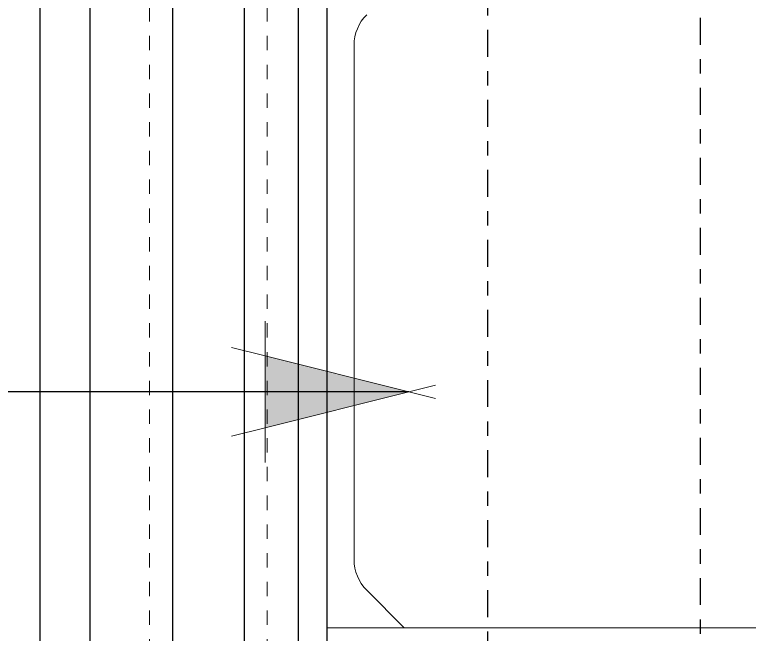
# Model space of a CAD drawing. Header units: inches. Extents: x -81.3 to -8.2, y 163 to 241.3.
# Drawn here: x -52.21 to -47.09, y 197.71 to 202.02 of the extents above; entities that cross this region are included whole.
import ezdxf

# ---------------------------------------------------------------- set-up
doc = ezdxf.new("R2010")
doc.units = ezdxf.units.IN
doc.header["$MEASUREMENT"] = 0
doc.linetypes.add('CENTER', pattern=[2, 1.25, -0.25, 0.25, -0.25])
doc.linetypes.add('DASHED2', pattern=[0.375, 0.25, -0.125])
for name, color, linetype, lineweight in [('A2 Hatch', 8, 'Continuous', 9), ('DETAILS', 7, 'Continuous', 13), ('DIM', 3, 'Continuous', 13), ('REBAR', 2, 'CENTER', 30)]:
    doc.layers.add(name, color=color, linetype=linetype, lineweight=lineweight)
doc.styles.add('ARCTEXT', font='arctext.shx', dxfattribs={"width": 0.85})
doc.dimstyles.new('ARCTEXT1-4', dxfattribs={"dimtxt": 4, "dimasz": 2, "dimexe": 2, "dimexo": 2, "dimgap": 2, "dimtad": 1, "dimdec": 4, "dimzin": 3, "dimdsep": 46, "dimlunit": 4, "dimtxsty": 'ARCTEXT', "dimblk": 'ARCHTICK', "dimcen": 2, "dimaunit": 1, "dimadec": 0, "dimazin": 0, "dimtfac": 1, "dimtdec": 4, "dimtmove": 2, "dimatfit": 3, "dimldrblk": 'arrow', "dimfxl": 1, "dimtolj": 1, "dimtzin": 0, "dimarcsym": 0})

# ---------------------------------------------------------------- blocks, each defined once
blk = doc.blocks.new('_ArchTick')
at = {"color": 0, "linetype": 'ByBlock', "const_width": 0.15}
blk.add_lwpolyline([(-0.5, -0.5), (0.5, 0.5)], dxfattribs=at)
blk = doc.blocks.new('arrow')
at = {"layer": 'DIM'}
blk.add_hatch(color=253, dxfattribs=at).paths.add_polyline_path([(-2, 0.5), (-2, -0.5), (0, 0)])
at = {"layer": 'DIM', "lineweight": 9}
for points in [[(-2, 0.983), (-2, 0.5), (-2.469, 0.617)], [(0.374, 0.094), (0, 0)], [(0.374, -0.094), (0, 0)], [(-2, -0.983), (-2, -0.5), (-2.469, -0.617)]]:
    blk.add_lwpolyline(points, dxfattribs=at)
at = {"layer": 'DIM', "lineweight": 15}
blk.add_lwpolyline([(0, 0), (-2, -0.5), (-2, 0.5), (0, 0)], dxfattribs=at)

msp = doc.modelspace()

# ---------------------------------------------------------------- linework, layer by layer
at = {"color": 1}
for p, q in [((-51.6863, 206.2715), (-51.6863, 193.7715)), ((-51.1113, 206.2715), (-51.1113, 193.7715)), ((-50.6113, 206.2715), (-50.6113, 193.7715)), ((-50.0363, 206.2715), (-50.0363, 193.7715)), ((-50.2363, 206.0215), (-50.2363, 193.7715)), ((-52.0363, 205.7715), (-52.0363, 193.7715))]:
    msp.add_line(p, q, dxfattribs=at)
at = {"layer": 'A2 Hatch', "linetype": 'DASHED2', "ltscale": 0.15}
for p, q in [((-51.2713, 206.2715), (-51.2713, 193.7715)), ((-50.4513, 206.2715), (-50.4513, 193.7715))]:
    msp.add_line(p, q, dxfattribs=at)
at = {"layer": 'DETAILS', "color": 6, "lineweight": 20}
for p, q in [((-49.8463, 198.2258), (-49.8463, 201.8073)), ((-49.4963, 197.7515), (-49.7585, 198.0137)), ((-46.0363, 197.7515), (-50.0363, 197.7515)), ((-49.8463, 197.7515), (-49.4963, 197.7515)), ((-49.2363, 197.7515), (-49.1363, 197.7515))]:
    msp.add_line(p, q, dxfattribs=at)
for centre, start, end in [((-49.5463, 201.8073), 135, 180), ((-49.5463, 198.2258), 180, 225)]:
    msp.add_arc(centre, 0.3, start, end, dxfattribs=at)
at = {"layer": 'REBAR', "ltscale": 0.15}
for p, q in [((-48.918, 240.4264), (-48.918, 184.6083)), ((-47.4327, 185.7231), (-47.4327, 238.9411))]:
    msp.add_line(p, q, dxfattribs=at)

# ---------------------------------------------------------------- leaders
at = {"layer": 'DIM'}
msp.add_leader([(-49.4658, 199.3944), (-59.8277, 199.3952), (-65.3473, 199.3952)], dimstyle='ARCTEXT1-4', override={"dimasz": 0.5, "dimtad": 0}, dxfattribs=at)

doc.saveas('drawing.dxf')
